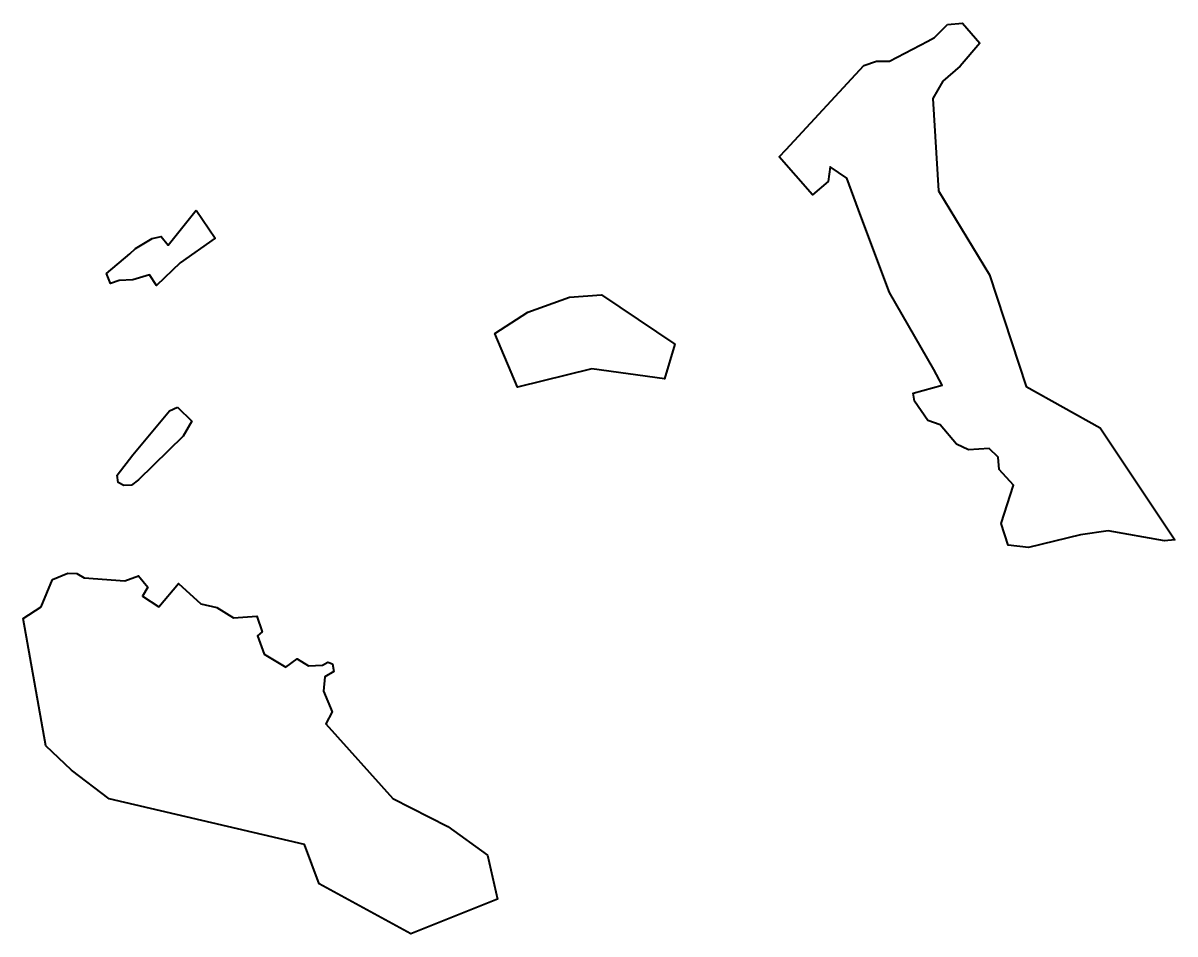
# Model space of a CAD drawing. Header units: millimetres. Extents: x 40855 to 2202492, y 65392 to 344450.
# Drawn here: x 57337 to 60496, y 67962 to 70459 of the extents above; entities that cross this region are included whole.
import ezdxf

# ---------------------------------------------------------------- set-up
doc = ezdxf.new("R2010")
doc.units = ezdxf.units.MM
doc.layers.add('Земли Солох-аул чая кадастр', color=192, linetype='Continuous')

msp = doc.modelspace()

# ---------------------------------------------------------------- linework, layer by layer
at = {"layer": 'Земли Солох-аул чая кадастр', "lineweight": 40}
for points in [[(59871.8, 70454.9), (59913.1, 70458.8), (59961.1, 70403.4), (59906.6, 70340.8), (59859.6, 70299.6), (59831.7, 70251.9), (59847.7, 69999.3), (59987.3, 69768.6), (60087.7, 69462.9), (60290.4, 69348.8), (60495.8, 69042.6), (60466.9, 69039.9), (60312.2, 69067.2), (60236.4, 69056.4), (60094.2, 69021), (60038.1, 69027.6), (60019.6, 69087.2), (60053.1, 69192), (60014.1, 69235.1), (60011.3, 69269), (59986.7, 69292.5), (59929.8, 69289.1), (59896.4, 69304.3), (59852.1, 69357.2), (59818.5, 69369.4), (59781.3, 69422.2), (59778.2, 69443.9), (59857.7, 69466.2), (59834.1, 69509), (59713.1, 69720), (59634.4, 69929.4), (59596.2, 70033.8), (59550.1, 70064.2), (59545.1, 70024), (59501.7, 69987.5), (59410.6, 70092.2), (59429.8, 70112.5), (59642.7, 70342.2), (59677.5, 70354), (59712.5, 70353.9), (59818.1, 70408.7), (59836.7, 70419.1)], [(57811.8, 69946), (57863.7, 69869.2), (57767.3, 69801.9), (57702.8, 69739.3), (57683.1, 69768.8), (57637.4, 69754.7), (57600.4, 69752.9), (57576.6, 69745.3), (57566, 69772), (57629.2, 69826.4), (57645.3, 69840.9), (57690.7, 69868), (57715.6, 69873.6), (57735.1, 69850.1)], [(58834.9, 69707.4), (58922.8, 69713.5), (59124.1, 69578.3), (59096.3, 69483.6), (58896.6, 69510.8), (58692.8, 69460.9), (58630.3, 69607.5), (58720.9, 69666.6)], [(57760.4, 69405.6), (57800, 69367.8), (57776.2, 69326.1), (57653.5, 69206.6), (57634.4, 69192.2), (57612.8, 69190.9), (57597.8, 69199.8), (57595.1, 69219.1), (57637.9, 69275.3), (57738.1, 69395.8)], [(57417.2, 68933.9), (57459.9, 68951), (57484.2, 68949.9), (57504.1, 68937.9), (57615.4, 68929.8), (57653.6, 68943.7), (57678.9, 68912.2), (57664.4, 68887.6), (57709, 68858.6), (57762.9, 68922.4), (57824.4, 68866.6), (57868.2, 68857.2), (57913.5, 68828.6), (57977.6, 68833.3), (57992.4, 68790.2), (57979.4, 68779.4), (57998.2, 68728.7), (58057.2, 68693.2), (58088.7, 68715.7), (58119.8, 68697.2), (58158.2, 68698.3), (58173, 68707), (58185.3, 68702.6), (58189.3, 68681.6), (58164.7, 68666.8), (58160.7, 68627.3), (58184.6, 68570.9), (58167.2, 68537.9), (58351.1, 68333), (58502.1, 68256.3), (58610.3, 68177.7), (58638.2, 68057.2), (58400, 67962), (58148.4, 68099.5), (58108.6, 68207.2), (57572.9, 68332.1), (57469.7, 68410.9), (57399.1, 68477.8), (57336.7, 68826.2), (57386.4, 68858.3)]]:
    msp.add_lwpolyline(points, close=True, dxfattribs=at)

doc.saveas('drawing.dxf')
